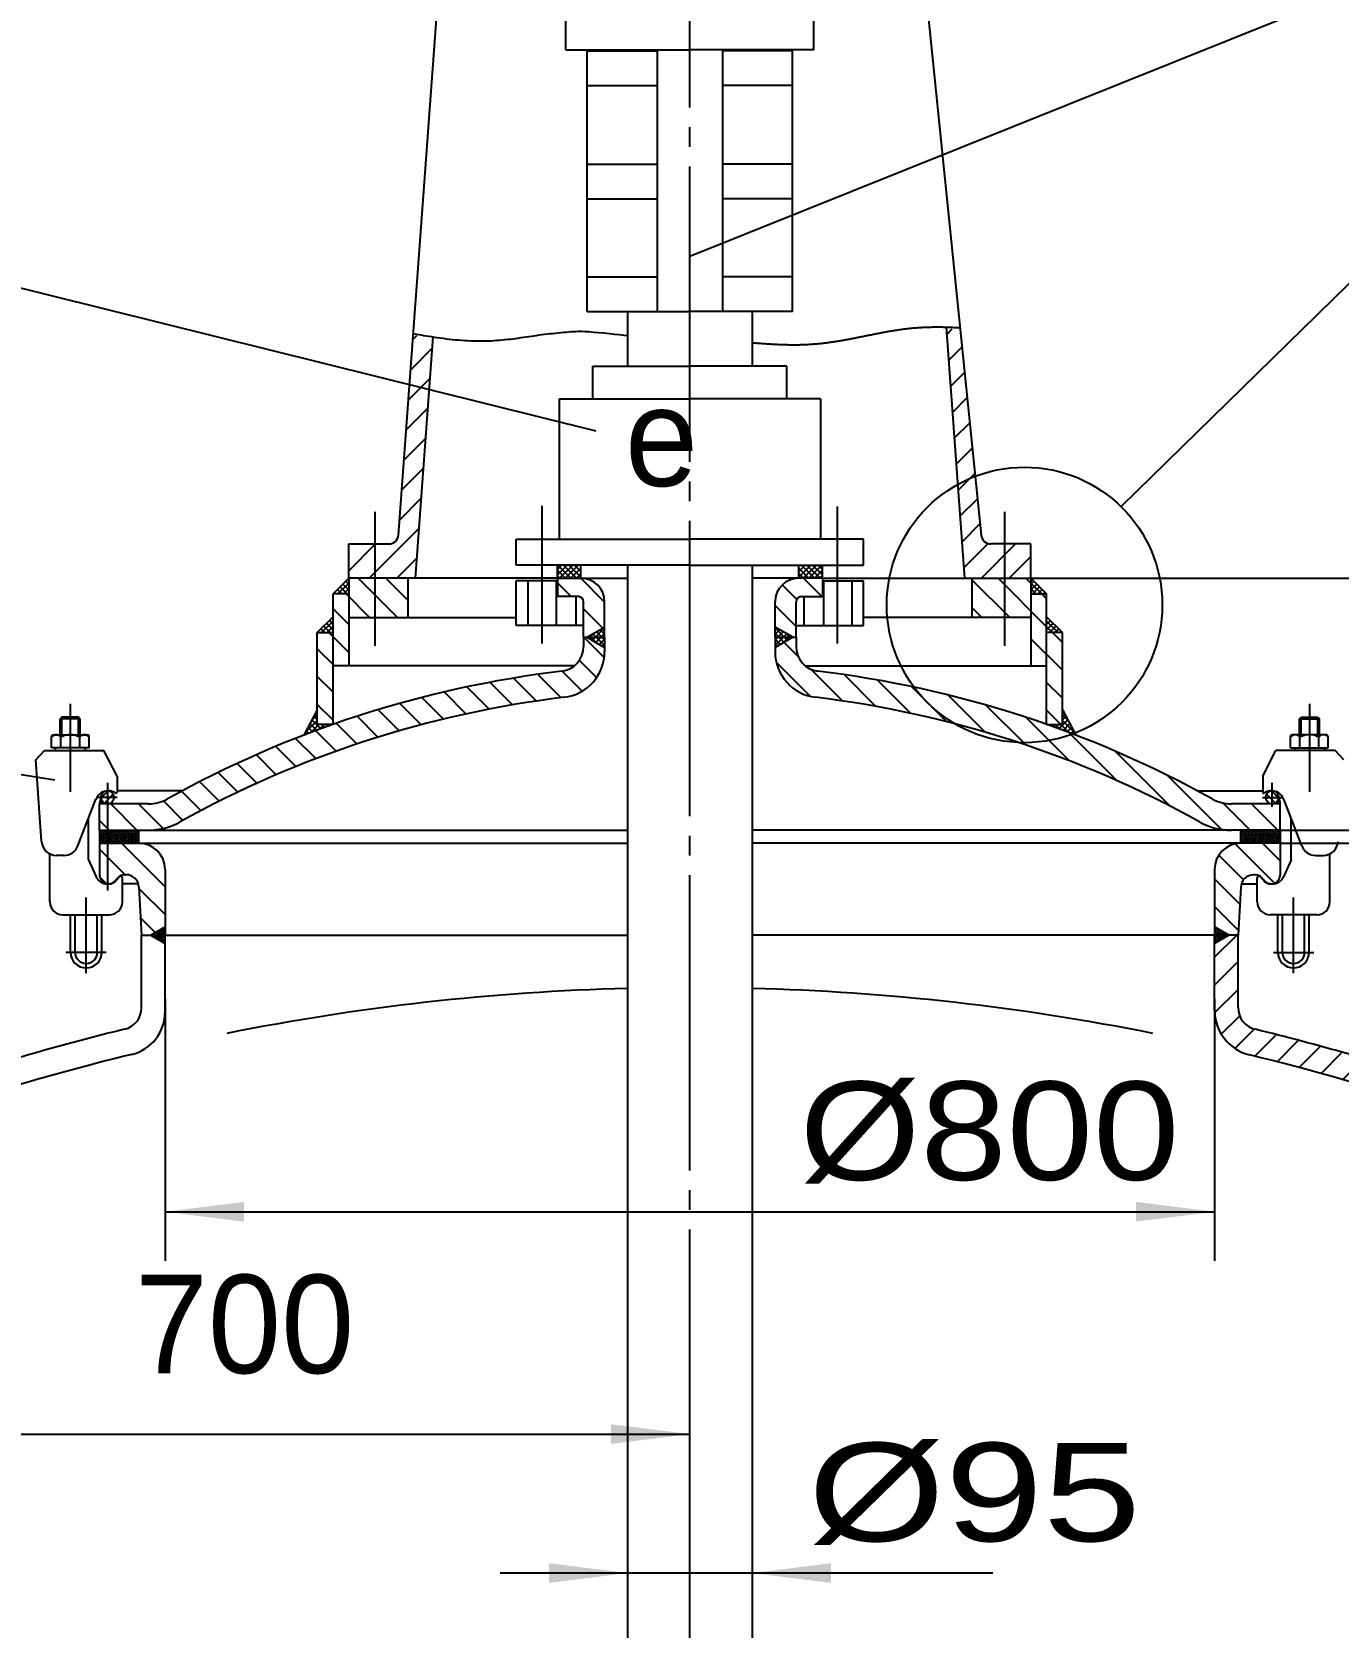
# Model space of a CAD drawing. Extents: x -530 to 587, y -220 to 621.
# Drawn here: x 107.6 to 174, y 367 to 448.1 of the extents above; entities that cross this region are included whole.
import ezdxf

# ---------------------------------------------------------------- set-up
doc = ezdxf.new("R2010")
doc.units = 0
doc.linetypes.add('DASHDOT', pattern=[18, 15, -1, 1, -1])
doc.linetypes.add('DASHED', pattern=[4, 3, -1])
doc.layers.get('0').update_dxf_attribs({"linetype": 'CONTINUOUS'})
for name, color, linetype in [('1', 7, 'CONTINUOUS'), ('2', 94, 'DASHDOT'), ('3', 2, 'DASHED')]:
    doc.layers.add(name, color=color, linetype=linetype)
doc.styles.get("Standard").update_dxf_attribs({"font": 'cadt_en', "bigfont": 'cadt_hz'})
doc.styles.add('STYLE1', font='cadt_en.shx', dxfattribs={"width": 0.799282, "bigfont": 'cadt_hz.shx'})
doc.styles.add('STYLE6', font='cadt_en.shx', dxfattribs={"width": 1.180316, "bigfont": 'cadt_hz.shx'})
doc.styles.add('STYLE7', font='cadt_en.shx', dxfattribs={"width": 1.339334, "bigfont": 'cadt_hz.shx'})
doc.dimstyles.get("Standard").update_dxf_attribs({"dimtxt": 3.5, "dimasz": 4, "dimexe": 2, "dimexo": 0, "dimgap": 1, "dimtad": 1, "dimtoh": 1, "dimdec": 4, "dimzin": 0, "dimtxsty": 'STANDARD', "dimcen": 0, "dimazin": 3, "dimtfac": 1, "dimtdec": 4, "dimtmove": 0, "dimatfit": 3, "dimtolj": 1, "dimtzin": 0})

# ---------------------------------------------------------------- blocks, each defined once
blk = doc.blocks.new('*U34')
for p, q in [((169.059, 407.387), (169.175, 407.502, 1)), ((169.059, 407.245), (169.316, 407.502)), ((169.059, 407.104), (169.457, 407.502)), ((169.059, 406.962), (169.599, 407.502)), ((169.059, 407.382), (169.606, 406.836)), ((169.059, 407.24), (169.464, 406.836)), ((169.059, 407.099), (169.323, 406.836)), ((169.059, 406.958), (169.181, 406.836)), ((169.074, 406.836), (169.74, 407.502)), ((169.081, 407.502), (169.747, 406.836)), ((169.216, 406.836), (169.882, 407.502)), ((169.222, 407.502), (169.888, 406.836)), ((169.357, 406.836), (170.023, 407.502)), ((169.364, 407.502), (170.03, 406.836)), ((169.499, 406.836), (170.165, 407.502)), ((169.505, 407.502), (170.171, 406.836)), ((169.64, 406.836), (170.306, 407.502)), ((169.647, 407.502), (170.313, 406.836)), ((169.781, 406.836), (170.447, 407.502)), ((169.788, 407.502), (170.454, 406.836)), ((169.923, 406.836), (170.589, 407.502)), ((169.93, 407.502), (170.596, 406.836)), ((170.064, 406.836), (170.73, 407.502)), ((170.071, 407.502), (170.737, 406.836)), ((170.206, 406.836), (170.872, 407.502)), ((170.212, 407.502), (170.878, 406.836)), ((170.347, 406.836), (171.013, 407.502)), ((170.354, 407.502), (171.02, 406.836)), ((170.489, 406.836), (171.059, 407.407)), ((170.495, 407.502), (171.059, 406.937)), ((170.63, 406.836), (171.059, 407.265)), ((170.637, 407.502), (171.059, 407.079)), ((170.771, 406.836), (171.059, 407.124)), ((170.778, 407.502), (171.059, 407.22)), ((170.913, 406.836), (171.059, 406.982)), ((170.919, 407.502), (171.059, 407.362)), ((171.054, 406.836), (171.059, 406.841))]:
    blk.add_line(p, q)
blk = doc.blocks.new('*U35')
for p, q in [((111.624, 407.502), (111.059, 406.937)), ((111.482, 407.502), (111.059, 407.079)), ((111.341, 407.502), (111.059, 407.22)), ((111.199, 407.502), (111.059, 407.362)), ((111.63, 406.836), (111.059, 407.407)), ((111.489, 406.836), (111.059, 407.265)), ((111.348, 406.836), (111.059, 407.124)), ((111.206, 406.836), (111.059, 406.982)), ((111.765, 407.502), (111.099, 406.836)), ((111.772, 406.836), (111.106, 407.502)), ((111.907, 407.502), (111.241, 406.836)), ((111.913, 406.836), (111.247, 407.502)), ((112.048, 407.502), (111.382, 406.836)), ((112.055, 406.836), (111.389, 407.502)), ((112.189, 407.502), (111.523, 406.836)), ((112.196, 406.836), (111.53, 407.502)), ((112.331, 407.502), (111.665, 406.836)), ((112.337, 406.836), (111.671, 407.502)), ((112.472, 407.502), (111.806, 406.836)), ((112.479, 406.836), (111.813, 407.502)), ((112.614, 407.502), (111.948, 406.836)), ((112.62, 406.836), (111.954, 407.502)), ((112.755, 407.502), (112.089, 406.836)), ((112.762, 406.836), (112.096, 407.502)), ((112.896, 407.502), (112.23, 406.836)), ((112.903, 406.836), (112.237, 407.502)), ((113.038, 407.502), (112.372, 406.836)), ((113.045, 406.836), (112.379, 407.502)), ((113.059, 407.382), (112.513, 406.836)), ((113.059, 406.962), (112.52, 407.502)), ((113.059, 407.24), (112.655, 406.836)), ((113.059, 407.104), (112.661, 407.502)), ((113.059, 407.099), (112.796, 406.836)), ((113.059, 407.245), (112.803, 407.502)), ((113.059, 406.958), (112.938, 406.836, 1)), ((113.059, 407.387), (112.944, 407.502)), ((111.065, 406.836), (111.059, 406.841))]:
    blk.add_line(p, q)
blk = doc.blocks.new('*U36')
for p, q in [((168.254, 402.054), (167.726, 402.582)), ((167.726, 402.555), (167.749, 402.578)), ((167.726, 402.414), (167.839, 402.526)), ((167.726, 402.272), (167.928, 402.474)), ((168.165, 402.002), (167.726, 402.44)), ((167.726, 402.131), (168.018, 402.422)), ((167.726, 401.989), (168.107, 402.37)), ((167.726, 401.848), (168.197, 402.319)), ((168.075, 401.95), (167.726, 402.299)), ((167.985, 401.899), (167.726, 402.158)), ((167.827, 401.807), (168.287, 402.267)), ((168.344, 402.106), (168.041, 402.409)), ((168.161, 402), (168.376, 402.215, 1)), ((168.434, 402.157), (168.375, 402.216)), ((167.896, 401.847), (167.726, 402.016)), ((167.806, 401.795), (167.726, 401.875))]:
    blk.add_line(p, q)
blk = doc.blocks.new('*U37')
for p, q in [((113.685, 402.157), (113.744, 402.216)), ((113.958, 402), (113.742, 402.215)), ((113.775, 402.106), (114.078, 402.409)), ((114.292, 401.807), (113.832, 402.267)), ((113.864, 402.054), (114.392, 402.582)), ((114.392, 401.848), (113.922, 402.319)), ((113.954, 402.002), (114.392, 402.44)), ((114.392, 401.989), (114.011, 402.37)), ((114.044, 401.95), (114.392, 402.299)), ((114.392, 402.131), (114.101, 402.422)), ((114.133, 401.899), (114.392, 402.158)), ((114.392, 402.272), (114.191, 402.474)), ((114.392, 402.414), (114.28, 402.526)), ((114.392, 402.555), (114.37, 402.578)), ((114.223, 401.847), (114.392, 402.016)), ((114.313, 401.795), (114.392, 401.875, 1))]:
    blk.add_line(p, q)
blk = doc.blocks.new('*D38')
for p, q in [((114.393, 398.934), (114.393, 385.612)), ((167.725, 398.934), (167.725, 385.612)), ((114.393, 388.112), (167.725, 388.112))]:
    blk.add_line(p, q)
for points in [[(114.393, 388.112), (118.393, 388.612), (118.393, 387.612)], [(167.725, 388.112), (163.725, 387.612), (163.725, 388.612)]]:
    blk.add_solid(points)
at = {"insert": (146.634, 389.54), "char_height": 5, "attachment_point": 7, "style": 'STYLE6'}
blk.add_mtext('%%c800', dxfattribs=at)
blk = doc.blocks.new('*U39')
for p, q in [((170.815, 408.873), (170.365, 409.323)), ((170.989, 409.123), (170.615, 409.498, 1))]:
    blk.add_line(p, q)
blk = doc.blocks.new('*U40')
for p, q in [((170.686, 408.835), (170.687, 408.836)), ((170.712, 408.835), (170.708, 408.838)), ((170.854, 408.835), (170.815, 408.873)), ((170.827, 408.835), (171.021, 409.028)), ((170.995, 408.835), (170.896, 408.933)), ((171.04, 408.931), (170.956, 409.015)), ((170.968, 408.835), (171.044, 408.91, 1)), ((171.004, 409.108), (170.989, 409.123)), ((170.991, 409.14), (170.997, 409.146))]:
    blk.add_line(p, q)
blk = doc.blocks.new('*U41')
for p, q in [((111.129, 409.123), (111.504, 409.498)), ((111.304, 408.873), (111.754, 409.323, 1))]:
    blk.add_line(p, q)
blk = doc.blocks.new('*U42')
for p, q in [((111.15, 408.835), (111.075, 408.91)), ((111.079, 408.931), (111.163, 409.015)), ((111.292, 408.835), (111.098, 409.028)), ((111.114, 409.108), (111.129, 409.123)), ((111.128, 409.14), (111.122, 409.146)), ((111.124, 408.835), (111.223, 408.933)), ((111.265, 408.835), (111.304, 408.873)), ((111.407, 408.835), (111.41, 408.838, 1)), ((111.433, 408.835), (111.432, 408.836))]:
    blk.add_line(p, q)
blk = doc.blocks.new('*U43')
for p, q in [((146.592, 420.354), (147.206, 420.968)), ((146.592, 420.637), (146.923, 420.968)), ((146.592, 420.92), (146.641, 420.968)), ((146.592, 420.82), (147.111, 420.302)), ((146.728, 420.968), (147.394, 420.302)), ((146.823, 420.302), (147.489, 420.968)), ((147.011, 420.968), (147.677, 420.302)), ((147.106, 420.302), (147.772, 420.968)), ((147.294, 420.968), (147.793, 420.469)), ((147.389, 420.302), (147.793, 420.706)), ((147.576, 420.968), (147.793, 420.751)), ((146.592, 420.537), (146.828, 420.302)), ((147.672, 420.302), (147.793, 420.423, 1))]:
    blk.add_line(p, q)
blk = doc.blocks.new('*U44')
for p, q in [((145.392, 417.74), (145.445, 417.792)), ((145.392, 417.778), (146.025, 417.145)), ((145.392, 417.457), (145.625, 417.689)), ((145.392, 417.174), (145.804, 417.585)), ((145.392, 417.495), (145.845, 417.042)), ((145.392, 416.891), (145.983, 417.482)), ((145.955, 417.498), (146.204, 417.249)), ((145.392, 417.212), (145.666, 416.938)), ((145.392, 416.929), (145.487, 416.835)), ((145.8, 417.016), (146.162, 417.378, 1))]:
    blk.add_line(p, q)
blk = doc.blocks.new('*U45')
for p, q in [((134.825, 420.968), (134.326, 420.469)), ((134.542, 420.968), (134.326, 420.751)), ((134.73, 420.302), (134.326, 420.706)), ((135.013, 420.302), (134.347, 420.968)), ((135.108, 420.968), (134.442, 420.302)), ((135.296, 420.302), (134.63, 420.968)), ((135.391, 420.968), (134.725, 420.302)), ((135.526, 420.354), (134.913, 420.968)), ((135.526, 420.82), (135.008, 420.302)), ((135.526, 420.637), (135.195, 420.968)), ((135.526, 420.92), (135.478, 420.968)), ((134.447, 420.302), (134.326, 420.423)), ((135.526, 420.537), (135.291, 420.302, 1))]:
    blk.add_line(p, q)
blk = doc.blocks.new('*U46')
for p, q in [((136.164, 417.498), (135.915, 417.249)), ((136.726, 417.778), (136.094, 417.145)), ((136.726, 416.891), (136.136, 417.482)), ((136.726, 417.495), (136.274, 417.042)), ((136.726, 417.174), (136.315, 417.585)), ((136.726, 417.457), (136.494, 417.689)), ((136.726, 417.74), (136.674, 417.792)), ((136.319, 417.016), (135.956, 417.378)), ((136.726, 417.212), (136.453, 416.938)), ((136.726, 416.929), (136.632, 416.835, 1))]:
    blk.add_line(p, q)
blk = doc.blocks.new('*U47')
for p, q in [((159.992, 413.389), (160.072, 413.469)), ((159.193, 412.873), (159.193, 412.873)), ((159.348, 412.873), (159.434, 412.787)), ((159.402, 412.799), (159.476, 412.873)), ((159.61, 412.724), (159.759, 412.873)), ((159.631, 412.873), (159.877, 412.627)), ((159.818, 412.649), (160.268, 413.099)), ((159.914, 412.873), (160.327, 412.46)), ((159.992, 413.36), (160.285, 413.067)), ((159.992, 413.106), (160.17, 413.284)), ((159.992, 413.077), (160.603, 412.466)), ((160.024, 412.573), (160.366, 412.914)), ((160.23, 412.496), (160.464, 412.729)), ((160.436, 412.418), (160.562, 412.545)), ((160.641, 412.34), (160.66, 412.36, 1))]:
    blk.add_line(p, q)
blk = doc.blocks.new('*U48')
for p, q in [((159.192, 418.246), (159.239, 418.292)), ((159.192, 417.963), (159.38, 418.151)), ((159.192, 418.12), (159.774, 417.539)), ((159.192, 417.68), (159.522, 418.01)), ((159.192, 417.837), (159.491, 417.539)), ((159.192, 417.554), (159.208, 417.539)), ((159.334, 417.539), (159.663, 417.868)), ((159.616, 417.539), (159.804, 417.727)), ((159.899, 417.539), (159.946, 417.585, 1))]:
    blk.add_line(p, q)
blk = doc.blocks.new('*U49')
for p, q in [((158.392, 420.274), (158.406, 420.288)), ((158.392, 419.992), (158.547, 420.147)), ((158.392, 420.051), (158.942, 419.502)), ((158.392, 419.709), (158.689, 420.005)), ((158.468, 419.502), (158.83, 419.864)), ((158.392, 419.768), (158.659, 419.502)), ((158.751, 419.502), (158.972, 419.722)), ((159.034, 419.502), (159.113, 419.581, 1))]:
    blk.add_line(p, q)
blk = doc.blocks.new('*U50')
for p, q in [((122.126, 413.389), (122.046, 413.469)), ((122.126, 413.077), (121.515, 412.466)), ((121.888, 412.496), (121.655, 412.729)), ((122.095, 412.573), (121.753, 412.914)), ((122.205, 412.873), (121.792, 412.46)), ((122.126, 413.36), (121.834, 413.067)), ((122.301, 412.649), (121.851, 413.099)), ((122.126, 413.106), (121.949, 413.284)), ((122.488, 412.873), (122.242, 412.627)), ((122.509, 412.724), (122.36, 412.873)), ((122.717, 412.799), (122.643, 412.873)), ((122.77, 412.873), (122.685, 412.787, 1)), ((122.926, 412.873), (122.926, 412.873)), ((121.478, 412.34), (121.459, 412.36)), ((121.683, 412.418), (121.557, 412.545))]:
    blk.add_line(p, q)
blk = doc.blocks.new('*U51')
for p, q in [((122.926, 418.246), (122.88, 418.292)), ((122.22, 417.539), (122.173, 417.585)), ((122.502, 417.539), (122.314, 417.727)), ((122.926, 418.12), (122.345, 417.539)), ((122.785, 417.539), (122.456, 417.868)), ((122.926, 417.68), (122.597, 418.01)), ((122.926, 417.837), (122.628, 417.539)), ((122.926, 417.963), (122.739, 418.151)), ((122.926, 417.554), (122.911, 417.539, 1))]:
    blk.add_line(p, q)
blk = doc.blocks.new('*U52')
for p, q in [((123.726, 420.051), (123.177, 419.502)), ((123.651, 419.502), (123.289, 419.864)), ((123.726, 419.709), (123.43, 420.005)), ((123.726, 419.992), (123.571, 420.147)), ((123.726, 420.274), (123.713, 420.288)), ((123.085, 419.502), (123.006, 419.581)), ((123.368, 419.502), (123.147, 419.722)), ((123.726, 419.768), (123.46, 419.502, 1))]:
    blk.add_line(p, q)
blk = doc.blocks.new('*U53')
for p, q in [((134.888, 432.821), (135.007, 432.832)), ((135.007, 432.832), (135.13, 432.84)), ((135.13, 432.84), (135.259, 432.846)), ((135.259, 432.846), (135.401, 432.849)), ((135.401, 432.849), (135.559, 432.848)), ((135.559, 432.848), (135.739, 432.841)), ((135.739, 432.841), (135.944, 432.83)), ((135.944, 432.83), (136.177, 432.812)), ((127.007, 432.73), (127.083, 432.717, 1)), ((127.083, 432.717), (127.174, 432.701)), ((127.174, 432.701), (127.278, 432.683)), ((127.278, 432.683), (127.393, 432.664)), ((127.393, 432.664), (127.518, 432.643)), ((127.518, 432.643), (127.651, 432.621)), ((127.651, 432.621), (127.79, 432.599)), ((127.79, 432.599), (127.932, 432.577)), ((127.932, 432.577), (128.077, 432.555)), ((128.077, 432.555), (128.224, 432.533)), ((128.224, 432.533), (128.373, 432.513)), ((128.373, 432.513), (128.523, 432.492)), ((128.523, 432.492), (128.675, 432.473)), ((128.675, 432.473), (128.828, 432.455)), ((128.828, 432.455), (128.983, 432.438)), ((128.983, 432.438), (129.138, 432.422)), ((129.138, 432.422), (129.295, 432.408)), ((129.295, 432.408), (129.452, 432.395)), ((129.452, 432.395), (129.609, 432.384)), ((129.609, 432.384), (129.765, 432.374)), ((129.765, 432.374), (129.921, 432.367)), ((129.921, 432.367), (130.076, 432.361)), ((130.076, 432.361), (130.23, 432.358)), ((130.23, 432.358), (130.381, 432.356)), ((130.381, 432.356), (130.53, 432.357)), ((130.53, 432.357), (130.677, 432.36)), ((130.677, 432.36), (130.822, 432.365)), ((130.822, 432.365), (130.966, 432.371)), ((130.966, 432.371), (131.108, 432.38)), ((131.108, 432.38), (131.248, 432.39)), ((131.248, 432.39), (131.387, 432.401)), ((131.387, 432.401), (131.526, 432.413)), ((131.526, 432.413), (131.664, 432.427)), ((131.664, 432.427), (131.801, 432.442)), ((131.801, 432.442), (131.937, 432.457)), ((131.937, 432.457), (132.072, 432.474)), ((132.072, 432.474), (132.207, 432.491)), ((132.207, 432.491), (132.341, 432.508)), ((132.341, 432.508), (132.474, 432.527)), ((132.474, 432.527), (132.606, 432.546)), ((132.606, 432.546), (132.738, 432.565)), ((132.738, 432.565), (132.869, 432.584)), ((132.869, 432.584), (133, 432.603)), ((133, 432.603), (133.131, 432.623)), ((133.131, 432.623), (133.264, 432.642)), ((133.264, 432.642), (133.398, 432.661)), ((133.398, 432.661), (133.533, 432.679)), ((133.533, 432.679), (133.67, 432.696)), ((133.67, 432.696), (133.81, 432.713)), ((133.81, 432.713), (133.951, 432.729)), ((133.951, 432.729), (134.093, 432.744)), ((134.093, 432.744), (134.234, 432.758)), ((134.234, 432.758), (134.373, 432.772)), ((134.373, 432.772), (134.509, 432.785)), ((134.509, 432.785), (134.64, 432.797)), ((134.64, 432.797), (134.767, 432.81)), ((134.767, 432.81), (134.888, 432.821)), ((136.177, 432.812), (136.432, 432.789)), ((136.432, 432.789), (136.698, 432.763)), ((136.698, 432.763), (136.968, 432.735)), ((136.968, 432.735), (137.231, 432.706)), ((137.231, 432.706), (137.479, 432.678)), ((137.479, 432.678), (137.703, 432.652)), ((137.703, 432.652), (137.893, 432.63))]:
    blk.add_line(p, q)
blk = doc.blocks.new('*U54')
for p, q in [((151.013, 432.82), (151.067, 432.83)), ((151.067, 432.83), (151.121, 432.839)), ((151.121, 432.839), (151.175, 432.849)), ((151.175, 432.849), (151.229, 432.858)), ((151.229, 432.858), (151.283, 432.867)), ((151.283, 432.867), (151.338, 432.876)), ((151.338, 432.876), (151.393, 432.885)), ((151.393, 432.885), (151.447, 432.894)), ((151.447, 432.894), (151.502, 432.903)), ((151.502, 432.903), (151.557, 432.911)), ((151.557, 432.911), (151.613, 432.92)), ((151.613, 432.92), (151.668, 432.928)), ((151.668, 432.928), (151.724, 432.936)), ((151.724, 432.936), (151.779, 432.944)), ((151.779, 432.944), (151.835, 432.951)), ((151.835, 432.951), (151.891, 432.959)), ((151.891, 432.959), (151.948, 432.966)), ((151.948, 432.966), (152.004, 432.973)), ((152.004, 432.973), (152.061, 432.98)), ((152.061, 432.98), (152.118, 432.987)), ((152.118, 432.987), (152.175, 432.993)), ((152.175, 432.993), (152.233, 433)), ((152.233, 433), (152.291, 433.005)), ((152.291, 433.005), (152.349, 433.011)), ((152.349, 433.011), (152.408, 433.017)), ((152.408, 433.017), (152.466, 433.022)), ((152.466, 433.022), (152.526, 433.027)), ((152.526, 433.027), (152.585, 433.031)), ((152.585, 433.031), (152.645, 433.036)), ((152.645, 433.036), (152.705, 433.04)), ((152.705, 433.04), (152.766, 433.044)), ((152.766, 433.044), (152.826, 433.047)), ((152.826, 433.047), (152.888, 433.051)), ((152.888, 433.051), (152.949, 433.054)), ((152.949, 433.054), (153.011, 433.056)), ((153.011, 433.056), (153.073, 433.059)), ((153.073, 433.059), (153.135, 433.061)), ((153.135, 433.061), (153.198, 433.063)), ((153.198, 433.063), (153.261, 433.064)), ((153.261, 433.064), (153.323, 433.066)), ((153.323, 433.066), (153.386, 433.067)), ((153.386, 433.067), (153.449, 433.068)), ((153.449, 433.068), (153.513, 433.068)), ((153.513, 433.068), (153.576, 433.069)), ((153.576, 433.069), (153.639, 433.069)), ((153.639, 433.069), (153.702, 433.069)), ((153.702, 433.069), (153.766, 433.068)), ((153.766, 433.068), (153.829, 433.068)), ((153.829, 433.068), (153.893, 433.067)), ((153.893, 433.067), (153.957, 433.066)), ((153.957, 433.066), (154.021, 433.064)), ((154.021, 433.064), (154.084, 433.063)), ((154.084, 433.063), (154.148, 433.061)), ((154.148, 433.061), (154.211, 433.06)), ((154.211, 433.06), (154.273, 433.057)), ((154.273, 433.057), (154.335, 433.055)), ((154.335, 433.055), (154.396, 433.053)), ((154.396, 433.053), (154.456, 433.05)), ((154.456, 433.05), (154.515, 433.048)), ((154.515, 433.048), (154.571, 433.045)), ((154.571, 433.045), (154.624, 433.042)), ((154.624, 433.042), (154.673, 433.04)), ((154.673, 433.04), (154.717, 433.038)), ((154.717, 433.038), (154.755, 433.035)), ((154.755, 433.035), (154.787, 433.034)), ((144.225, 432.271), (144.256, 432.269, 1)), ((144.256, 432.269), (144.292, 432.266)), ((144.292, 432.266), (144.333, 432.263)), ((144.333, 432.263), (144.379, 432.259)), ((144.379, 432.259), (144.429, 432.255)), ((144.429, 432.255), (144.482, 432.251)), ((144.482, 432.251), (144.538, 432.247)), ((144.538, 432.247), (144.595, 432.243)), ((144.595, 432.243), (144.654, 432.239)), ((144.654, 432.239), (144.713, 432.234)), ((144.713, 432.234), (144.774, 432.23)), ((144.774, 432.23), (144.835, 432.226)), ((144.835, 432.226), (144.897, 432.222)), ((144.897, 432.222), (144.96, 432.217)), ((144.96, 432.217), (145.024, 432.213)), ((145.024, 432.213), (145.088, 432.209)), ((145.088, 432.209), (145.154, 432.205)), ((145.154, 432.205), (145.22, 432.202)), ((145.22, 432.202), (145.286, 432.198)), ((145.286, 432.198), (145.353, 432.194)), ((145.353, 432.194), (145.419, 432.191)), ((145.419, 432.191), (145.486, 432.188)), ((145.486, 432.188), (145.553, 432.185)), ((145.553, 432.185), (145.619, 432.182)), ((145.619, 432.182), (145.684, 432.179)), ((145.684, 432.179), (145.75, 432.177)), ((145.75, 432.177), (145.815, 432.175)), ((145.815, 432.175), (145.879, 432.173)), ((145.879, 432.173), (145.943, 432.171)), ((145.943, 432.171), (146.007, 432.17)), ((146.007, 432.17), (146.071, 432.169)), ((146.071, 432.169), (146.134, 432.168)), ((146.134, 432.168), (146.197, 432.167)), ((146.197, 432.167), (146.26, 432.166)), ((146.26, 432.166), (146.323, 432.166)), ((146.323, 432.166), (146.385, 432.166)), ((146.385, 432.166), (146.448, 432.167)), ((146.448, 432.167), (146.51, 432.167)), ((146.51, 432.167), (146.572, 432.168)), ((146.572, 432.168), (146.633, 432.169)), ((146.633, 432.169), (146.695, 432.171)), ((146.695, 432.171), (146.756, 432.173)), ((146.756, 432.173), (146.817, 432.175)), ((146.817, 432.175), (146.878, 432.177)), ((146.878, 432.177), (146.939, 432.18)), ((146.939, 432.18), (147, 432.183)), ((147, 432.183), (147.06, 432.186)), ((147.06, 432.186), (147.12, 432.189)), ((147.12, 432.189), (147.181, 432.193)), ((147.181, 432.193), (147.24, 432.197)), ((147.24, 432.197), (147.3, 432.201)), ((147.3, 432.201), (147.36, 432.206)), ((147.36, 432.206), (147.419, 432.21)), ((147.419, 432.21), (147.478, 432.215)), ((147.478, 432.215), (147.537, 432.22)), ((147.537, 432.22), (147.596, 432.226)), ((147.596, 432.226), (147.654, 432.232)), ((147.654, 432.232), (147.712, 432.237)), ((147.712, 432.237), (147.77, 432.244)), ((147.77, 432.244), (147.828, 432.25)), ((147.828, 432.25), (147.886, 432.257)), ((147.886, 432.257), (147.943, 432.263)), ((147.943, 432.263), (148, 432.27)), ((148, 432.27), (148.057, 432.277)), ((148.057, 432.277), (148.113, 432.285)), ((148.113, 432.285), (148.17, 432.292)), ((148.17, 432.292), (148.226, 432.3)), ((148.226, 432.3), (148.282, 432.308)), ((148.282, 432.308), (148.337, 432.316)), ((148.337, 432.316), (148.393, 432.325)), ((148.393, 432.325), (148.448, 432.333)), ((148.448, 432.333), (148.503, 432.342)), ((148.503, 432.342), (148.558, 432.35)), ((148.558, 432.35), (148.613, 432.359)), ((148.613, 432.359), (148.668, 432.368)), ((148.668, 432.368), (148.722, 432.377)), ((148.722, 432.377), (148.776, 432.387)), ((148.776, 432.387), (148.83, 432.396)), ((148.83, 432.396), (148.884, 432.406)), ((148.884, 432.406), (148.938, 432.415)), ((148.938, 432.415), (148.992, 432.425)), ((148.992, 432.425), (149.046, 432.435)), ((149.046, 432.435), (149.099, 432.445)), ((149.099, 432.445), (149.153, 432.455)), ((149.153, 432.455), (149.206, 432.465)), ((149.206, 432.465), (149.259, 432.475)), ((149.259, 432.475), (149.313, 432.486)), ((149.313, 432.486), (149.366, 432.496)), ((149.366, 432.496), (149.419, 432.506)), ((149.419, 432.506), (149.472, 432.517)), ((149.472, 432.517), (149.525, 432.527)), ((149.525, 432.527), (149.578, 432.538)), ((149.578, 432.538), (149.631, 432.548)), ((149.631, 432.548), (149.684, 432.559)), ((149.684, 432.559), (149.737, 432.57)), ((149.737, 432.57), (149.79, 432.58)), ((149.79, 432.58), (149.843, 432.591)), ((149.843, 432.591), (149.895, 432.602)), ((149.895, 432.602), (149.948, 432.613)), ((149.948, 432.613), (150.001, 432.623)), ((150.001, 432.623), (150.054, 432.634)), ((150.054, 432.634), (150.107, 432.645)), ((150.107, 432.645), (150.16, 432.655)), ((150.16, 432.655), (150.213, 432.666)), ((150.213, 432.666), (150.266, 432.677)), ((150.266, 432.677), (150.319, 432.687)), ((150.319, 432.687), (150.372, 432.698)), ((150.372, 432.698), (150.425, 432.708)), ((150.425, 432.708), (150.478, 432.719)), ((150.478, 432.719), (150.531, 432.729)), ((150.531, 432.729), (150.584, 432.74)), ((150.584, 432.74), (150.637, 432.75)), ((150.637, 432.75), (150.691, 432.76)), ((150.691, 432.76), (150.744, 432.771)), ((150.744, 432.771), (150.798, 432.781)), ((150.798, 432.781), (150.851, 432.791)), ((150.851, 432.791), (150.905, 432.801)), ((150.905, 432.801), (150.959, 432.811)), ((150.959, 432.811), (151.013, 432.82))]:
    blk.add_line(p, q)
blk = doc.blocks.new('*D89')
for p, q in [((137.893, 420.968), (137.893, 367.253)), ((144.225, 420.968), (144.225, 367.253)), ((156.454, 369.753), (131.42, 369.753))]:
    blk.add_line(p, q)
for points in [[(137.893, 369.753), (133.893, 369.253), (133.893, 370.253)], [(144.225, 369.753), (148.225, 370.253), (148.225, 369.253)]]:
    blk.add_solid(points)
at = {"insert": (147.059, 371.182), "char_height": 5, "attachment_point": 7, "style": 'STYLE7'}
blk.add_mtext('%%c95', dxfattribs=at)
blk = doc.blocks.new('*U92')
for p, q in [((126.761, 429.373), (127.178, 429.79)), ((126.649, 427.847), (127.731, 428.928)), ((126.538, 426.321), (127.62, 427.403)), ((126.426, 424.795), (127.508, 425.877)), ((126.314, 423.269), (127.396, 424.351)), ((124.761, 420.302), (127.285, 422.825)), ((123.729, 420.683), (125.088, 422.043)), ((126.176, 420.302), (127.173, 421.299, 1))]:
    blk.add_line(p, q)
blk = doc.blocks.new('*U93')
for p, q in [((126.985, 432.424), (127.19, 432.63)), ((126.873, 430.898), (127.955, 431.98)), ((127.178, 429.79), (127.843, 430.454, 1))]:
    blk.add_line(p, q)
blk = doc.blocks.new('*U94')
for p, q in [((154.113, 432.683), (154.398, 432.968)), ((154.209, 431.365), (154.888, 432.044)), ((154.306, 430.047), (155.019, 430.76)), ((154.402, 428.729), (155.15, 429.477)), ((154.499, 427.412), (155.281, 428.193)), ((154.595, 426.094), (155.411, 426.91)), ((154.692, 424.776), (155.542, 425.627)), ((154.788, 423.458), (155.673, 424.343)), ((154.884, 422.14), (155.804, 423.06)), ((155.004, 420.846), (156.22, 422.062)), ((155.874, 420.302), (157.615, 422.043)), ((157.288, 420.302), (158.39, 421.404, 1))]:
    blk.add_line(p, q)
blk = doc.blocks.new('*U95')
for p, q in [((126.201, 418.302), (124.201, 420.302)), ((126.726, 419.19), (125.615, 420.302)), ((135.033, 419.369), (134.326, 420.076)), ((136.726, 419.09), (135.515, 420.302)), ((146.49, 419.226), (145.755, 419.961)), ((147.761, 419.369), (146.828, 420.302)), ((157.314, 418.302), (155.392, 420.223)), ((159.192, 417.837), (156.728, 420.302)), ((158.392, 420.051), (158.142, 420.302)), ((123.587, 419.502), (124.787, 418.302)), ((159.192, 419.251), (158.942, 419.502)), ((123.726, 417.948), (122.926, 418.748)), ((136.633, 417.769), (135.66, 418.742)), ((146.459, 417.842), (145.392, 418.909)), ((155.899, 418.302), (155.392, 418.809)), ((123.726, 416.533), (122.721, 417.539)), ((159.992, 417.037), (159.491, 417.539)), ((122.995, 415.851), (122.126, 416.719)), ((136.709, 416.279), (135.66, 417.328)), ((146.568, 416.319), (145.845, 417.042)), ((159.992, 415.623), (158.392, 417.223)), ((136.321, 415.253), (135.445, 416.128)), ((147.172, 414.301), (145.459, 416.014)), ((122.926, 414.505), (122.126, 415.305)), ((132.049, 413.868), (130.901, 415.016)), ((133.268, 414.063), (132.102, 415.229)), ((134.514, 414.231), (133.327, 415.418)), ((135.593, 414.566), (134.577, 415.582)), ((148.82, 414.067), (147.209, 415.679)), ((150.511, 413.791), (148.899, 415.403)), ((152.273, 413.442), (150.584, 415.132)), ((159.992, 414.209), (159.192, 415.009)), ((128.532, 413.142), (127.432, 414.242)), ((128.567, 414.521), (129.681, 413.407)), ((130.853, 413.649), (129.723, 414.779)), ((154.119, 413.011), (152.338, 414.791)), ((156.063, 412.481), (154.173, 414.372)), ((122.926, 413.091), (122.126, 413.891)), ((126.295, 412.55), (125.222, 413.623)), ((127.403, 412.857), (126.317, 413.942)), ((158.129, 411.829), (156.101, 413.858)), ((159.914, 412.873), (159.192, 413.594)), ((124.138, 411.879), (123.088, 412.929)), ((125.207, 412.224), (124.146, 413.285)), ((160.348, 411.025), (158.143, 413.23)), ((121.04, 410.735), (120.018, 411.756)), ((122.055, 411.134), (121.025, 412.164)), ((123.088, 411.515), (122.048, 412.555)), ((162.772, 410.015), (160.327, 412.46)), ((120.042, 410.319), (119.029, 411.332)), ((165.492, 408.709), (162.698, 411.503)), ((118.095, 409.437), (117.096, 410.436)), ((119.06, 409.886), (118.055, 410.892)), ((168.075, 407.541), (165.331, 410.284)), ((116.211, 408.492), (115.225, 409.478)), ((117.145, 408.973), (116.153, 409.964)), ((112.959, 407.502), (111.626, 408.835)), ((114.288, 407.587), (113.04, 408.835)), ((115.292, 407.997), (114.302, 408.987)), ((169.528, 407.502), (168.147, 408.883)), ((170.942, 407.502), (169.609, 408.835)), ((171.059, 408.798), (171.023, 408.835)), ((111.545, 407.502), (111.059, 407.987, 1))]:
    blk.add_line(p, q)
blk = doc.blocks.new('*D96')
for p, q in [((94.393, 382.164), (94.393, 374.314)), ((141.059, 246.215), (141.059, 379.314)), ((94.393, 376.814), (141.059, 376.814))]:
    blk.add_line(p, q)
for points in [[(94.393, 376.814), (98.393, 377.314), (98.393, 376.314)], [(141.059, 376.814), (137.059, 376.314), (137.059, 377.314)]]:
    blk.add_solid(points)
at = {"style": 'STYLE1'}
blk.add_text('700', height=5, dxfattribs=at).set_placement((112.85, 379.909))
blk = doc.blocks.new('*U105')
for p, q in [((167.725, 401.04), (168.855, 402.17)), ((167.725, 399.626), (168.925, 400.826)), ((167.729, 398.216), (168.925, 399.412)), ((168.065, 397.138), (169.002, 398.074)), ((168.756, 396.414), (169.739, 397.397)), ((169.774, 396.018), (170.871, 397.114)), ((170.904, 395.733), (171.994, 396.824)), ((172.024, 395.44), (173.109, 396.524)), ((173.136, 395.137), (174.215, 396.216)), ((174.239, 394.826), (175.312, 395.899)), ((175.332, 394.505), (176.4, 395.573)), ((178.563, 393.493), (180.902, 395.832)), ((176.418, 394.176), (177.48, 395.238)), ((177.494, 393.839), (178.551, 394.896)), ((179.865, 393.381), (181.337, 394.853, 1))]:
    blk.add_line(p, q)
blk = doc.blocks.new('*D145')
for p, q in [((171.059, 406.836), (229.798, 406.836)), ((227.298, 367.503), (227.298, 406.836)), ((209.989, 367.503), (229.798, 367.503))]:
    blk.add_line(p, q)
for points in [[(227.298, 406.836), (227.798, 402.836), (226.798, 402.836)], [(227.298, 367.503), (226.798, 371.503), (227.798, 371.503)]]:
    blk.add_solid(points)
at = {"style": 'STYLE1'}
blk.add_text('590', height=5, rotation=90, dxfattribs=at).set_placement((224.202, 383.02))
blk = doc.blocks.new('*D146')
for p, q in [((150.947, 497.635), (229.775, 497.635)), ((227.275, 420.302), (227.275, 497.635)), ((156.632, 460.302), (229.775, 460.302)), ((158.39, 420.302), (229.775, 420.302))]:
    blk.add_line(p, q)
for points in [[(227.275, 497.635), (227.775, 493.635), (226.775, 493.635)], [(227.275, 460.302), (226.775, 464.302), (227.775, 464.302)], [(227.275, 460.302), (227.775, 456.302), (226.775, 456.302)], [(227.275, 420.302), (226.775, 424.302), (227.775, 424.302)]]:
    blk.add_solid(points)
at = {"style": 'STYLE1'}
for s, p in [('560', (224.18, 473.028)), ('600', (224.18, 436.061))]:
    blk.add_text(s, height=5, rotation=90, dxfattribs=at).set_placement(p)
blk = doc.blocks.new('*D216')
for p, q in [((158.392, 420.302), (229.79, 420.302)), ((227.29, 399.636), (227.29, 420.302)), ((171.059, 407.502), (229.79, 407.502)), ((171.059, 406.836), (229.79, 406.836))]:
    blk.add_line(p, q)
for points in [[(227.29, 420.302), (227.79, 416.302), (226.79, 416.302)], [(227.29, 407.502), (226.79, 411.502), (227.79, 411.502)], [(227.29, 406.836), (227.79, 402.836), (226.79, 402.836)]]:
    blk.add_solid(points)
at = {"style": 'STYLE1'}
for s, p in [('192', (224.195, 409.547)), ('10', (224.195, 400.449))]:
    blk.add_text(s, height=5, rotation=90, dxfattribs=at).set_placement(p)
blk = doc.blocks.new('*U218')
for p, q in [((167.942, 406.229), (169.195, 404.976)), ((168.779, 406.806), (170.778, 404.807)), ((170.163, 406.836), (171.059, 405.94, 1)), ((167.726, 405.03), (169.01, 403.746)), ((167.726, 403.616), (168.936, 402.406))]:
    blk.add_line(p, q)
blk = doc.blocks.new('*U219')
for p, q in [((111.059, 406.543), (112.366, 405.236)), ((112.181, 406.836), (114.392, 404.624, 1)), ((111.076, 405.112), (111.402, 404.786)), ((113.065, 404.537), (114.392, 403.21)), ((113.148, 403.04), (113.858, 402.33))]:
    blk.add_line(p, q)

msp = doc.modelspace()

# ---------------------------------------------------------------- linework, layer by layer
for p, q in [((141.05944, 436.66724), (286.26189, 494.94852, 1)), ((7.23944, 459.84342), (136.28944, 427.79756)), ((175.26815, 435.95397), (162.97271, 423.93952, 1)), ((7.23944, 426.56756), (108.78101, 410.05064)), ((109.15053, 412.34983), (109.15053, 413.24874)), ((109.9946, 412.34983), (109.9946, 413.24874)), ((172.12429, 412.34983), (172.12429, 413.24874)), ((172.96835, 412.34983), (172.96835, 413.24874))]:
    msp.add_line(p, q)
msp.add_circle((158.06844, 418.9447), 7)
at = {"layer": '1'}
for p, q in [((126.25753, 422.49206), (128.8962, 458.54267)), ((152.1887, 458.54267), (155.86135, 422.49206)), ((134.75336, 447.15387), (134.75336, 449.20906)), ((147.36553, 447.15387), (147.36553, 449.20906)), ((134.75336, 447.15387), (141.05944, 447.15387)), ((135.83588, 433.85051), (135.83588, 447.15387)), ((135.83588, 447.10026), (139.39186, 447.10026)), ((139.39186, 447.15387), (139.39186, 433.85051)), ((147.36553, 447.15387), (141.05944, 447.15387)), ((142.72702, 447.15387), (142.72702, 433.85051)), ((146.28301, 447.10026), (142.72702, 447.10026)), ((146.28301, 433.85051), (146.28301, 447.15387)), ((135.83588, 445.34083), (139.39186, 445.34083)), ((146.28301, 445.34083), (142.72702, 445.34083)), ((135.83588, 441.34184), (139.39186, 441.34184)), ((146.28301, 441.34184), (142.72702, 441.34184)), ((135.83588, 439.58268), (139.39186, 439.58268)), ((146.28301, 439.58268), (142.72702, 439.58268)), ((135.83588, 435.60967), (139.39186, 435.60967)), ((146.28301, 435.60967), (142.72702, 435.60967)), ((135.83588, 433.85051), (141.05944, 433.85051)), ((137.89344, 433.85051), (137.89344, 431.08172)), ((146.28301, 433.85051), (141.05944, 433.85051)), ((144.22544, 433.85051), (144.22544, 431.08172)), ((154.08496, 433.06299), (155.019, 420.3017)), ((127.99762, 432.56685), (127.09989, 420.3017)), ((136.1362, 429.41872), (136.1362, 431.08172, 6.28319)), ((136.1362, 431.08172), (141.05944, 431.08172)), ((145.98268, 431.08172), (141.05944, 431.08172)), ((145.98268, 429.41872), (145.98268, 431.08172)), ((134.4202, 429.41872), (134.4202, 422.2867)), ((134.4202, 429.41872), (141.05944, 429.41872)), ((147.69868, 429.41872), (141.05944, 429.41872)), ((147.69868, 429.41872), (147.69868, 422.2867)), ((123.7286, 420.3017), (123.7286, 422.04273)), ((123.7286, 422.04273), (125.76011, 422.04273)), ((132.22614, 422.2867), (141.05944, 422.2867)), ((132.22614, 420.9677), (132.22614, 422.2867)), ((149.89274, 422.2867), (141.05944, 422.2867)), ((149.89274, 420.9677), (149.89274, 422.2867)), ((158.39029, 422.04273), (156.35878, 422.04273)), ((158.39029, 420.3017), (158.39029, 422.04273, 6.28319)), ((141.05944, 420.9677), (132.22614, 420.9677)), ((134.32614, 420.3017), (134.32614, 420.9677)), ((135.52644, 420.3017), (135.52644, 420.9677)), ((137.89344, 420.9677), (137.89344, 241.9634, 1)), ((141.05944, 420.9677), (149.89274, 420.9677)), ((144.22544, 420.9677), (144.22544, 242.9717)), ((146.59244, 420.3017), (146.59244, 420.9677)), ((147.79274, 420.3017), (147.79274, 420.9677)), ((123.72644, 420.3017), (122.92644, 419.5017)), ((123.72644, 420.3017), (123.72644, 415.85069)), ((134.32614, 420.3017), (123.72644, 420.3017)), ((126.72644, 420.3017), (126.72644, 418.3017)), ((134.32614, 420.1687), (132.22614, 420.1687)), ((132.22614, 417.9027), (132.22614, 420.1687)), ((132.82544, 420.1687), (132.82544, 417.9027)), ((134.25944, 420.1687), (134.25944, 417.9027)), ((134.32614, 420.3017), (134.32614, 419.3687)), ((134.32614, 420.3017), (137.89344, 420.3017)), ((147.79274, 420.3017), (144.22544, 420.3017, 6.28319)), ((147.79274, 420.3017), (147.79274, 419.3687)), ((147.79274, 420.3017), (158.39244, 420.3017)), ((147.79274, 420.1687), (149.89274, 420.1687)), ((147.85944, 420.1687), (147.85944, 417.9027)), ((149.29344, 420.1687), (149.29344, 417.9027)), ((149.89274, 417.9027), (149.89274, 420.1687)), ((155.39244, 420.3017), (155.39244, 418.3017)), ((158.39244, 420.3017), (159.19244, 419.5017)), ((158.39244, 420.3017), (158.39244, 415.85069)), ((122.92644, 412.87268), (122.92644, 419.5017)), ((123.72644, 419.5017), (122.92644, 419.5017)), ((135.39294, 419.3687), (134.25944, 419.3687)), ((135.25944, 419.3687), (135.25944, 417.9027, 6.28319)), ((135.65954, 417.3017), (135.65954, 419.1021, 6.28319)), ((136.72644, 417.3017), (136.72644, 419.1017, 1)), ((145.39244, 417.3017), (145.39244, 419.1017)), ((146.45934, 417.3017), (146.45934, 419.1021, 6.28319)), ((146.72594, 419.3687), (147.85944, 419.3687)), ((146.85944, 419.3687), (146.85944, 417.9027, 6.28319)), ((158.39244, 419.5017), (159.19244, 419.5017)), ((159.19244, 412.87268), (159.19244, 419.5017)), ((122.12644, 417.53868), (122.92644, 418.33868)), ((123.72644, 418.3017), (132.22614, 418.3017)), ((158.39244, 418.3017), (149.89274, 418.3017)), ((159.99244, 417.53868), (159.19244, 418.33868)), ((122.12644, 412.87268), (122.12644, 417.53868)), ((122.12644, 417.53868), (122.92644, 417.53868)), ((135.65954, 417.9027), (132.22614, 417.9027)), ((135.82366, 417.3017), (136.72644, 417.82292)), ((146.29522, 417.3017), (145.39244, 417.82292)), ((146.45934, 417.9027), (149.89274, 417.9027)), ((159.99244, 417.53868), (159.19244, 417.53868)), ((159.99244, 412.87268), (159.99244, 417.53868)), ((135.65954, 417.3017), (135.65954, 416.8324, 6.28319)), ((135.65954, 417.3017), (136.72644, 417.3017)), ((135.82366, 417.3017), (136.72644, 416.78048)), ((136.72644, 417.3017), (136.72644, 416.56713, 6.28319)), ((145.39244, 417.3017), (145.39244, 416.56713)), ((146.29522, 417.3017), (145.39244, 416.78048)), ((145.39244, 417.3017), (146.45934, 417.3017)), ((146.45934, 417.3017), (146.45934, 416.8324, 6.28319)), ((135.19115, 415.85069), (122.92644, 415.85069)), ((146.92773, 415.85069), (159.19244, 415.85069)), ((122.12644, 413.62018), (121.44134, 412.32622)), ((159.99244, 413.62018), (160.67755, 412.32622)), ((109.15158, 413.2504), (109.06689, 413.16571)), ((109.06689, 412.34983), (109.06689, 413.16571)), ((110.07824, 413.16571), (109.06689, 413.16571)), ((109.99355, 413.2504), (109.15158, 413.2504)), ((110.07824, 413.16571), (109.99355, 413.2504)), ((110.07824, 412.34983), (110.07824, 413.16571)), ((122.92644, 412.87268), (122.12644, 412.87268)), ((159.19244, 412.87268), (159.99244, 412.87268)), ((172.04064, 413.16571), (172.12533, 413.2504)), ((172.04064, 413.16571), (173.052, 413.16571)), ((172.04064, 412.34983), (172.04064, 413.16571)), ((172.12533, 413.2504), (172.96731, 413.2504)), ((172.96731, 413.2504), (173.052, 413.16571)), ((173.052, 412.34983), (173.052, 413.16571)), ((108.61517, 412.24956), (108.66244, 412.34983)), ((108.61517, 411.68396), (108.61517, 412.24956)), ((108.66244, 412.34983), (110.48699, 412.34983)), ((109.09326, 411.68396), (109.09326, 412.23269)), ((110.05187, 411.68396), (110.05187, 412.22368)), ((110.52996, 412.2568), (110.48699, 412.34983)), ((110.52996, 411.68396), (110.52996, 412.2568)), ((171.58892, 412.2568), (171.63189, 412.34983)), ((171.58892, 411.68396), (171.58892, 412.2568)), ((173.45644, 412.34983), (171.63189, 412.34983)), ((172.06702, 411.68396), (172.06702, 412.22368)), ((173.02562, 411.68396), (173.02562, 412.23269)), ((173.50371, 412.24956), (173.45644, 412.34983)), ((173.50371, 411.68396), (173.50371, 412.24956)), ((107.82362, 411.07167), (108.25628, 411.5555, 6.28319)), ((108.11509, 406.91972), (107.82362, 411.07167, 6.28319)), ((108.25628, 411.5555), (111.27923, 411.5555)), ((110.52996, 411.68396), (108.61759, 411.68396)), ((108.81067, 411.68396), (108.81017, 411.5555)), ((110.33446, 411.68396), (110.33496, 411.5555)), ((111.94853, 410.24141), (111.27923, 411.5555)), ((170.17036, 410.24141), (170.83966, 411.5555)), ((173.8626, 411.5555), (170.83966, 411.5555)), ((171.58892, 411.68396), (173.5013, 411.68396)), ((171.78443, 411.68396), (171.78392, 411.5555)), ((173.30821, 411.68396), (173.30872, 411.5555)), ((174.29527, 411.07167), (173.8626, 411.5555, 6.28319)), ((111.94853, 410.24141), (111.94853, 409.41814)), ((170.17036, 410.24141), (170.17036, 409.41814)), ((115.26743, 409.5007), (111.94853, 409.5007)), ((166.85146, 409.5007), (170.17036, 409.5007)), ((109.9601, 406.71212), (110.87695, 409.07254)), ((111.12644, 409.1677), (111.05944, 408.8347)), ((111.05944, 407.5017), (111.05944, 408.8347)), ((113.53641, 408.8347), (111.05944, 408.8347, 6.28319)), ((171.05944, 408.8347), (168.58248, 408.8347)), ((170.99244, 409.1677), (171.05944, 408.8347)), ((171.05944, 407.5017), (171.05944, 408.8347)), ((172.15879, 406.71212), (171.24193, 409.07254)), ((110.49477, 405.99688), (110.49477, 408.08861, 6.28319)), ((171.62412, 405.99688), (171.62412, 408.08861, 6.28319)), ((111.05944, 407.5017), (111.05944, 405.2357)), ((111.05944, 407.5017), (137.89344, 407.5017)), ((113.05944, 406.8357), (113.05944, 407.5017)), ((171.05944, 407.5017), (144.22544, 407.5017, 6.28319)), ((169.05944, 406.8357), (169.05944, 407.5017, 6.28319)), ((171.05944, 407.5017), (171.05944, 405.2357, 6.28319)), ((108.53579, 403.86068), (108.53579, 406.29595)), ((109.25371, 406.21861), (108.86601, 406.21966)), ((111.05944, 406.8357), (137.89344, 406.8357)), ((171.05944, 406.8357), (144.22544, 406.8357)), ((172.86518, 406.21861), (173.25287, 406.21966)), ((173.58309, 403.86068), (173.58309, 406.29595)), ((110.49477, 405.99688), (110.86592, 405.15994, 6.28319)), ((114.39244, 405.5027), (114.39244, 402.1697)), ((167.72644, 405.5027), (167.72644, 401.74895)), ((171.62412, 405.99688), (171.25297, 405.15994, 6.28319)), ((112.0735, 405.13906), (111.94823, 404.99579, 6.28319)), ((112.22194, 403.86068), (112.22194, 405.08332, 6.28319)), ((113.03189, 404.7691), (112.22194, 404.7691)), ((112.33422, 405.2357), (112.39644, 405.2357)), ((112.33422, 405.2357), (112.39644, 405.2357)), ((113.06144, 404.60627), (113.19544, 402.1697, 6.28319)), ((169.05745, 404.60627), (168.92344, 402.1697)), ((169.08699, 404.7691), (169.89694, 404.7691, 6.28319)), ((169.78467, 405.2357), (169.72244, 405.2357)), ((169.89694, 403.86068), (169.89694, 405.08332, 6.28319)), ((170.04539, 405.13906), (170.17065, 404.99579, 6.28319)), ((109.19917, 403.1973), (111.55856, 403.1973, 6.28319)), ((109.59191, 401.28979), (109.59191, 403.1973)), ((109.81775, 401.28979), (109.81775, 403.1973)), ((110.94691, 401.28979), (110.94691, 403.1973)), ((111.17274, 401.28979), (111.17274, 403.1973)), ((172.91971, 403.1973), (170.56033, 403.1973, 6.28319)), ((170.94615, 401.28979), (170.94615, 403.1973)), ((171.17198, 401.28979), (171.17198, 403.1973)), ((172.30114, 401.28979), (172.30114, 403.1973)), ((172.52697, 401.28979), (172.52697, 403.1973)), ((113.19344, 402.1697), (137.89344, 402.1697)), ((113.19344, 398.48372), (113.19344, 402.1697, 6.28319)), ((113.66368, 402.1697), (114.39244, 402.59045)), ((113.66368, 402.1697), (114.39244, 401.74895)), ((114.39344, 398.27135), (114.39344, 402.1697, 6.28319)), ((168.92544, 402.1697), (144.22544, 402.1697)), ((168.92544, 402.1697), (144.72544, 402.1697)), ((168.92344, 402.1697), (147.27073, 402.1697)), ((167.72544, 398.34991), (167.72544, 402.1697, 6.28319)), ((168.45521, 402.1697), (167.72644, 402.59045)), ((168.45521, 402.1697), (167.72644, 401.74895)), ((168.92544, 398.48372), (168.92544, 402.1697, 6.28319))]:
    msp.add_line(p, q, dxfattribs=at)
for centre in [(111.45944, 409.1677), (170.65944, 409.1677)]:
    msp.add_circle(centre, 0.333, dxfattribs=at)
for centre, radius, start, end in [((125.76011, 422.54273), 0.5, 270, 354.1830742), ((156.35878, 422.54273), 0.5, 185.8169258, 270), ((135.52644, 419.1017), 1.2, 0, 90), ((146.59244, 419.1017), 1.2, 90, 180), ((135.39294, 419.1021), 0.2666, 0, 90), ((146.72594, 419.1021), 0.2666, 90, 180), ((134.39654, 416.8324), 1.263, 276.8419758, 360), ((147.72234, 416.8324), 1.263, 180, 263.1580242), ((134.39344, 416.56713), 2.333, 276.877671, 360), ((147.72544, 416.56713), 2.333, 180, 263.122329), ((141.05944, 361.3017), 54.666, 96.8419758, 119.05876), ((141.05944, 361.3017), 54.666, 60.94124, 83.1580242), ((141.05944, 361.3017), 53.333, 96.877671, 119.05876), ((141.05944, 361.3017), 53.333, 60.94124, 83.122329), ((108.85812, 412.06218), 0.29046, 34.3897173, 146.7650296), ((109.57257, 411.37619), 0.97364, 60.3665651, 119.1835373), ((110.29238, 412.05655), 0.29046, 35.1188005, 145.1603851), ((171.82651, 412.05655), 0.29046, 34.8396149, 144.8811995), ((172.54632, 411.37619), 0.97364, 60.8164627, 119.6334349), ((173.26077, 412.06218), 0.29046, 33.2349704, 145.6102827), ((111.50163, 408.833), 0.66903, 55.3403457, 159.8790879), ((111.90619, 409.41814), 0.04234, 235.3403457, 360), ((170.2127, 409.41814), 0.04234, 180, 304.6596543), ((170.61726, 408.833), 0.66903, 20.1209121, 124.6596543), ((113.53641, 410.8347), 2, 270, 299.05876), ((168.58248, 410.8347), 2, 240.94124, 270), ((113.53641, 410.8347), 3.333, 270, 299.05876), ((168.58248, 410.8347), 3.333, 240.94124, 270), ((108.86601, 406.97243), 0.75277, 184.0155882, 269.7750512), ((173.25287, 406.97243), 0.75277, 270.2249488, 355.9844118), ((109.25371, 406.97091), 0.7523, 269.6891636, 339.8790879), ((113.05944, 405.5027), 1.333, 0, 90), ((169.05944, 405.5027), 1.333, 90, 180), ((172.86518, 406.97091), 0.7523, 200.1209121, 270.3108364), ((111.45944, 405.42314), 0.64927, 203.9155026, 318.8366349), ((111.52604, 405.2357), 0.4666, 180, 330), ((112.33422, 404.7691), 0.4666, 90, 150), ((112.13725, 405.08332), 0.08469, 0, 138.8366349), ((112.39644, 404.5697), 0.666, 3.1479422, 90), ((169.72244, 404.5697), 0.666, 90, 180), ((169.78467, 404.7691), 0.4666, 30, 90), ((169.98163, 405.08332), 0.08469, 41.1633651, 180), ((170.65944, 405.42314), 0.64927, 221.1633651, 336.0844974), ((170.59284, 405.2357), 0.4666, 210, 360), ((109.19917, 403.86068), 0.66338, 180, 270), ((111.55856, 403.86068), 0.66338, 270, 360), ((170.56033, 403.86068), 0.66338, 180, 270), ((172.91971, 403.86068), 0.66338, 270, 360), ((110.38233, 401.28979), 0.79041, 180, 360), ((110.38233, 401.28979), 0.56458, 180, 360), ((171.73656, 401.28979), 0.79041, 180, 360), ((171.73656, 401.28979), 0.56458, 180, 360), ((141.05944, 279.5037), 120, 91.5118291, 101.3103894), ((141.05944, 279.5037), 120, 78.6896106, 88.4881709), ((112.06044, 398.48372), 1.133, 283.6976356, 360), ((112.16044, 398.27135), 2.233, 283.6756669, 360), ((170.05844, 398.34991), 2.333, 180, 256.287524), ((170.05844, 398.48372), 1.133, 180, 256.3023644), ((141.05944, 279.5037), 121.33, 103.6976356, 107.1678233), ((141.05944, 279.5037), 121.33, 71.6881673, 76.3023644), ((141.05944, 279.5037), 120, 103.6756669, 107.1371212), ((141.05944, 279.5037), 120, 71.6866832, 76.287524)]:
    msp.add_arc(centre, radius, start, end, dxfattribs=at)
at = {"layer": '2'}
for p, q in [((141.05944, 246.215), (141.05944, 528.20028)), ((133.55944, 416.98449), (133.55944, 423.98223)), ((148.55944, 416.98449), (148.55944, 423.94662)), ((125.05944, 416.86093), (125.05944, 423.6724)), ((157.05944, 416.86093), (157.05944, 423.68127)), ((109.57257, 413.9116), (109.57257, 409.44328)), ((172.54632, 413.9116), (172.54632, 409.44328)), ((111.45944, 409.91354), (111.45944, 404.43965)), ((170.65944, 408.68257), (170.65944, 409.91354, 6.28319)), ((111.96226, 409.1677), (110.95582, 409.1677)), ((170.15663, 409.1677), (171.16306, 409.1677)), ((110.38233, 400.24072), (110.38233, 404.07528, 6.28319)), ((171.73656, 400.24072), (171.73656, 404.07528, 6.28319)), ((111.39295, 401.28979), (109.34896, 401.28979, 6.28319)), ((170.72593, 401.28979), (172.76992, 401.28979, 6.28319))]:
    msp.add_line(p, q, dxfattribs=at)
at = {"layer": '3'}
msp.add_arc((141.05944, 279.5037), 121.33, 102.6961565, 102.7148, dxfattribs=at)

# ---------------------------------------------------------------- block references
for name in ['*D146', '*U53', '*U54', '*U94', '*U93', '*U92', '*U45', '*U43', '*U95', '*U52', '*D216', '*U49', '*U51', '*U48', '*U46', '*U44', '*U50', '*U47', '*U41', '*U39', '*U42', '*U40', '*U35', '*U34', '*U219', '*U218', '*D145', '*U37', '*U105', '*U36']:
    msp.add_blockref(name, (0, 0))

# ---------------------------------------------------------------- texts
at = {"style": 'STYLE1'}
msp.add_text('e', height=5, dxfattribs=at).set_placement((137.75944, 424.98622))

# ---------------------------------------------------------------- dimensions: what is measured, and where the dimension line sits
for base, p1, p2, text, picture, middle in [((144.22544, 369.753), (137.89344, 420.9677), (144.22544, 420.9677), '%%c95', '*D89', (150.88355, 369.753)), ((167.72544, 388.11155), (114.39344, 398.93354), (167.72544, 398.93354), '%%c800', '*D38', (151.72323, 388.11155)), ((141.05944, 376.81416), (94.39344, 382.16423), (141.05944, 246.215), '700', '*D96', (116.37223, 376.81416))]:
    dim = msp.add_linear_dim(base=base, p1=p1, p2=p2, text=text, dimstyle='STANDARD')
    dim.commit()
    dim.dimension.update_dxf_attribs({"geometry": picture, "text_midpoint": middle})

doc.saveas('drawing.dxf')
